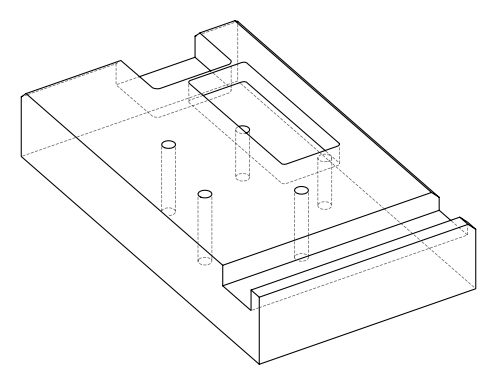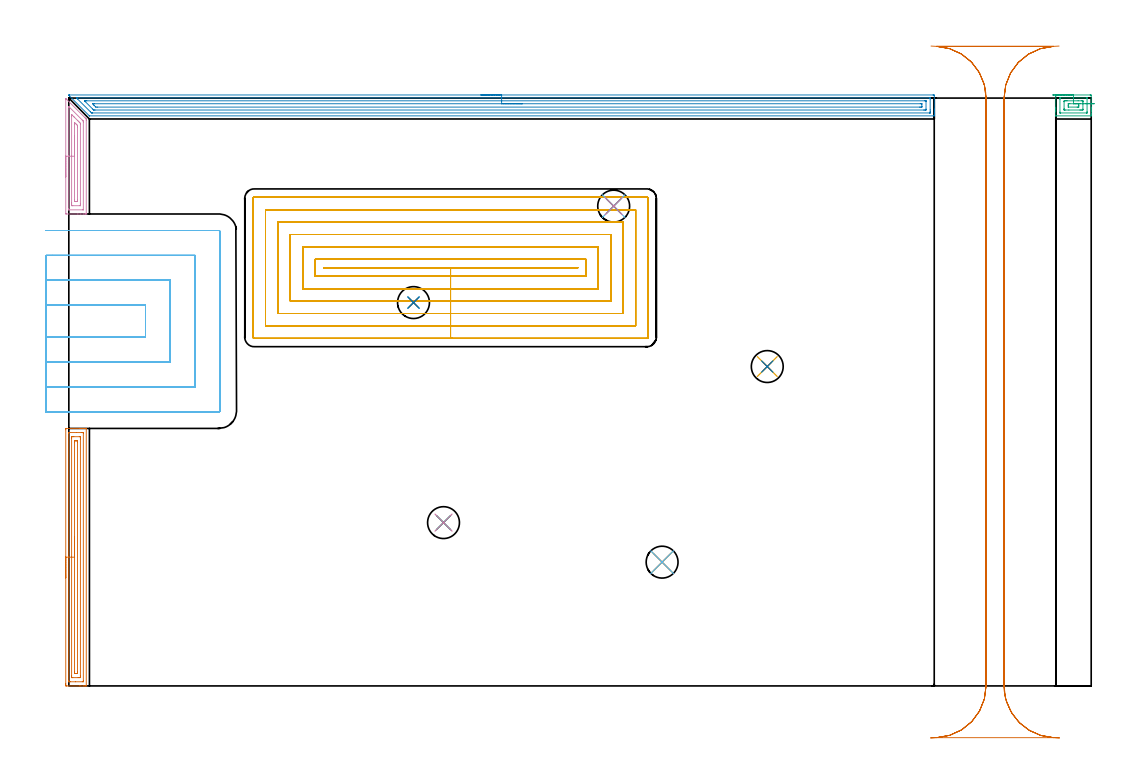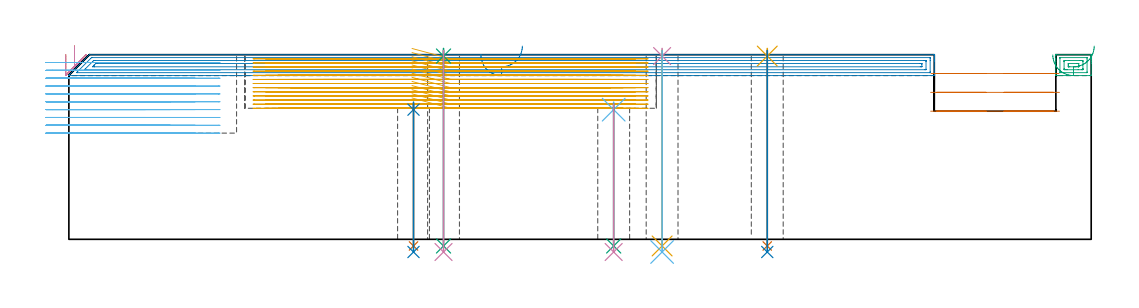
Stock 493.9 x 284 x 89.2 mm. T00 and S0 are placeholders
(PLAN: 22 operations, 14 tool changes, 121 min)
(1 AREA_MILL | FG_CHAMFER_SURFACE | UGT0205_001 | 4.19 min | 6381 mm3)
(2 AREA_MILL_1 | FG_CHAMFER_SURFACE_1 | UGT0205_001 | 13.45 min | 21625 mm3)
(3 AREA_MILL_2 | FG_CHAMFER_SURFACE_2 | UGT0205_001 | 0.77 min | 1174 mm3)
(4 AREA_MILL_3 | FG_CHAMFER_SURFACE_3 | UGT0205_001 | 1.85 min | 2702 mm3)
(5 MILL_RECTANGULAR_POCKET | POCKET_RECTANGULAR_STRAIGHT | NXT0201_009 | Follow Part, ap 2, ae 75% | 70.43 min | 391997 mm3)
(6 MILL_SLOT | SLOT_PARTIAL_RECTANGULAR | NXT0201_012 | Follow Part, ap 4, ae 75% | 21.4 min | 316290 mm3)
(7 MILL_RECTANGULAR_SLOT | SLOT_RECTANGULAR | UGT0201_020 | Follow Part, ap 12.5, ae 75% | 5.27 min | 454611 mm3)
(8 SPOT_DRILL | STEP1HOLE | NXT0321_9005460120000 | 0.04 min | 198 mm3)
(9 SPOT_DRILL_1 | STEP1HOLE_1 | NXT0321_9005460120000 | 0.03 min | 168 mm3)
(10 SPOT_DRILL_2 | STEP1HOLE_2 | NXT0321_9005460120000 | 0.03 min | 55 mm3)
(11 SPOT_DRILL_3 | STEP1HOLE_3 | NXT0321_9005460120000 | 0.03 min | 76 mm3)
(12 SPOT_DRILL_4 | STEP1HOLE_4 | NXT0321_9005460120000 | 0.04 min | 12 mm3)
(13 DRILL_THROUGH_HOLE_INTO_CENTER | STEP1HOLE | NXT0301_065 | 0.28 min | 4369 mm3)
(14 DRILL_TO_ENLARGE_THROUGH_HOLE | STEP1HOLE | UGT0301_284 | 0.29 min | 7416 mm3)
(15 DRILL_THROUGH_HOLE_INTO_CENTER_1 | STEP1HOLE_1 | NXT0301_065 | 0.38 min | 6148 mm3)
(16 DRILL_TO_ENLARGE_THROUGH_HOLE_1 | STEP1HOLE_1 | UGT0301_284 | 0.39 min | 10411 mm3)
(17 DRILL_THROUGH_HOLE_INTO_CENTER_2 | STEP1HOLE_2 | NXT0301_065 | 0.38 min | 6068 mm3)
(18 DRILL_TO_ENLARGE_THROUGH_HOLE_2 | STEP1HOLE_2 | UGT0301_284 | 0.39 min | 10384 mm3)
(19 DRILL_THROUGH_HOLE_INTO_CENTER_3 | STEP1HOLE_3 | NXT0301_065 | 0.38 min | 6252 mm3)
(20 DRILL_TO_ENLARGE_THROUGH_HOLE_3 | STEP1HOLE_3 | UGT0301_284 | 0.39 min | 10362 mm3)
(21 DRILL_THROUGH_HOLE_INTO_CENTER_4 | STEP1HOLE_4 | NXT0301_065 | 0.28 min | 4431 mm3)
(22 DRILL_TO_ENLARGE_THROUGH_HOLE_4 | STEP1HOLE_4 | UGT0301_284 | 0.29 min | 7282 mm3)
(TOOL UGT0205_001 | Chamfer Mill 20 x 3 x 45 deg. | D20 FL50 Z2)
(TOOL NXT0201_009 | ENDMILL 8mm [2P460-0800-NA 1630] | D8 FL26 Z6)
(TOOL NXT0201_012 | ENDMILL 16mm [2P460-1600-NA 1630] | D16 FL38 Z6)
(TOOL UGT0201_020 | End mill 50 mm | D50 FL50 Z4)
(TOOL NXT0321_9005460120000 | NC Spot Drill, 142deg, 12mm, Carbide, Uncoated | D12 PA142 FL30 Z2)
(TOOL NXT0301_065 | Carbide Drill 9.4mm [860.1-0940-075A1-MM 2214] | D9.4 PA140 FL98 Z2)
(TOOL UGT0301_284 | Twist Drill 15.4 mm | D15.4 PA118 FL120 Z2)
(OP 1 AREA_MILL)
G17 G21 G94 G90
T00 M6
G54
G17 G0 G90 X-1.5 Y52.2 S1061 M3
G43 Z99.2 H0
Z89.3
G94 G1 Y52.238 Z88.428 F250.
Y52.352 Z87.563
Y52.541 Z86.712
Y52.803 Z85.88
Y53.137 Z85.074
Y53.54 Z84.3
Y54.008 Z83.564
Y54.54 Z82.872
Y55.129 Z82.229
Y55.772 Z81.64
Y56.464 Z81.108
Y57.2 Z80.64
Y57.974 Z80.237
Y58.78 Z79.903
Y59.612 Z79.641
Y60.464 Z79.452
Y61.328 Z79.338
Y62.2 Z79.3
Y123.792
X-1.496 Y124.166 Z79.302
X-1.492 Y124.39 Z79.306
X-1.264 Y124.4 Z79.533
X5.222 Z86.017
X5.788 Z86.585
X6.109 Z86.905
X6.674 Z87.47
X6.995 Z87.79
X7.637 Z88.436
X8.024 Z88.824
X8.374 Y124.392 Z89.165
X8.397 Y124.39 Z89.188
X8.4 Y124.238 Z89.2
Y0.162
X8.397 Y0.01 Z89.188
X8.374 Y0.007 Z89.165
X8.024 Y0. Z88.823
X7.637 Z88.437
X6.995 Z87.79
X5.788 Z86.585
X5.222 Z86.017
X-0.981 Y0.001 Z79.816
X-1.214 Y0.003 Z79.583
X-1.492 Y0.008 Z79.306
X-1.494 Y0.091 Z79.303
X-1.499 Y0.608 Z79.301
X-1.5 Y1.13 Z79.3
Y62.2
X-0.086 Z80.714
Y121.997
X-0.084 Y122.227 Z80.716
X-0.082 Y122.337 Z80.718
X-0.079 Y122.384 Z80.721
X0.01 Y122.39 Z80.81
X0.402 Y122.398 Z81.202
X3.698 Y122.4 Z84.498
X6.109 Z86.909
X6.605 Y122.399 Z87.405
X6.851 Y122.394 Z87.651
X6.951 Y122.39 Z87.751
X6.979 Y122.38 Z87.779
X6.981 Y122.335 Z87.781
X6.984 Y122.229 Z87.784
X6.986 Y122.016 Z87.786
Y2.403
X6.984 Y2.173 Z87.784
X6.982 Y2.063 Z87.782
X6.979 Y2.016 Z87.779
X6.889 Y2.01 Z87.689
X6.498 Y2.002 Z87.298
X3.202 Y2. Z84.002
X0.791 Z81.591
X0.295 Y2.001 Z81.095
X0.049 Y2.006 Z80.849
X-0.051 Y2.01 Z80.749
X-0.079 Y2.02 Z80.721
X-0.082 Y2.065 Z80.718
X-0.084 Y2.171 Z80.716
X-0.086 Y2.384 Z80.714
Y62.2
X1.328 Z82.128
X1.329 Y119.68 Z82.129
X1.333 Y120.221 Z82.133
X1.335 Y120.387 Z82.135
X1.503 Y120.397 Z82.303
X1.677 Y120.399 Z82.477
X2.386 Y120.4 Z83.186
X5.045 Z85.845
X5.222 Z86.022
X5.4 Y120.398 Z86.2
X5.518 Y120.394 Z86.318
X5.557 Y120.39 Z86.357
X5.565 Y120.377 Z86.365
X5.567 Y120.338 Z86.367
X5.57 Y120.221 Z86.37
X5.571 Y119.87 Z86.371
X5.572 Y119.329 Z86.372
X5.571 Y4.721 Z86.371
X5.567 Y4.179 Z86.367
X5.564 Y4.013 Z86.364
X5.397 Y4.003 Z86.197
X5.222 Y4.001 Z86.022
X4.513 Y4. Z85.313
X1.855 Z82.655
X1.677 Z82.477
X1.5 Y4.002 Z82.3
X1.382 Y4.006 Z82.182
X1.343 Y4.01 Z82.143
X1.335 Y4.023 Z82.135
X1.332 Y4.062 Z82.132
X1.33 Y4.179 Z82.13
X1.329 Y4.53 Z82.129
X1.328 Y5.071 Z82.128
Y62.2
X2.743 Z83.543
Y117.544
X2.745 Y118.254 Z83.545
X2.747 Y118.357 Z83.547
X2.749 Y118.381 Z83.549
X2.761 Y118.39 Z83.561
X2.812 Y118.393 Z83.612
X3.025 Y118.397 Z83.825
X3.45 Y118.4 Z84.25
X3.486 Z84.286
X3.886 Y118.398 Z84.686
X4.086 Y118.395 Z84.886
X4.135 Y118.391 Z84.935
X4.151 Y118.387 Z84.951
X4.152 Y118.372 Z84.952
X4.155 Y118.306 Z84.955
X4.157 Y117.724 Z84.957
Y117.544
Y6.856
X4.155 Y6.146 Z84.955
X4.152 Y6.043 Z84.952
X4.151 Y6.019 Z84.951
X4.139 Y6.01 Z84.939
X4.088 Y6.007 Z84.888
X3.875 Y6.003 Z84.675
X3.45 Y6. Z84.25
X3.414 Z84.214
X3.014 Y6.002 Z83.814
X2.814 Y6.005 Z83.614
X2.765 Y6.009 Z83.565
X2.749 Y6.013 Z83.549
X2.748 Y6.028 Z83.548
X2.745 Y6.094 Z83.545
X2.743 Y6.676 Z83.543
Y6.856
Y62.2
Y63.072 Z83.581
Y63.936 Z83.695
Y64.788 Z83.883
Y65.62 Z84.146
Y66.426 Z84.48
Y67.2 Z84.882
Y67.936 Z85.351
Y68.628 Z85.882
Y69.271 Z86.472
Y69.86 Z87.115
Y70.392 Z87.807
Y70.86 Z88.543
Y71.263 Z89.316
Y71.597 Z90.122
Y71.859 Z90.954
Y72.048 Z91.806
Y72.162 Z92.671
Y72.2 Z93.543
G0 Z99.2
M5
M2
(OP 2 AREA_MILL_1)
G17 G21 G94 G90
T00 M6
G54
G17 G0 G90 X199.069 Y285.5 S1061 M3
G43 Z99.2 H0
Z89.1
G94 G1 X199.107 Z88.229 F250.
X199.221 Z87.364
X199.41 Z86.512
X199.672 Z85.68
X200.006 Z84.874
X200.409 Z84.1
X200.878 Z83.364
X201.409 Z82.672
X201.998 Z82.029
X202.642 Z81.44
X203.334 Z80.909
X204.069 Z80.44
X204.843 Z80.037
X205.649 Z79.703
X206.481 Z79.441
X207.333 Z79.252
X208.198 Z79.138
X209.069 Z79.1
X417.491
X417.794 Y285.497 Z79.102
X418.09 Y285.491 Z79.106
X418.1 Y285.191 Z79.406
Y278.667 Z85.927
Y278.1 Z86.497
Y277.775 Z86.821
Y277.208 Z87.388
Y276.884 Z87.711
Y276.235 Z88.364
Y275.831 Z88.769
X418.093 Y275.451 Z89.14
X418.09 Y275.403 Z89.188
X417.938 Y275.4 Z89.2
X9.905
X9.901 Y275.401 Z89.198
X9.896 Y275.403 Z89.196
X0.379 Y284.922 Z79.678
X0.162 Y285.141 Z79.459
X0.009 Y285.303 Z79.297
Y285.353 Z79.246
X0.012 Y285.468 Z79.131
X0.044 Y285.493 Z79.106
X0.091 Y285.497 Z79.103
X0.162 Y285.5 Z79.1
X209.069
Y284.086 Z80.514
X415.706 Y284.085 Z80.515
X415.776 Y284.084 Z80.516
X415.914 Y284.079 Z80.521
X416.09 Y284.066 Z80.534
X416.092 Y284.016 Z80.584
X416.098 Y283.624 Z80.976
X416.1 Y278.273 Z86.327
Y277.382 Z87.218
X416.096 Y276.884 Z87.716
X416.093 Y276.836 Z87.764
X416.091 Y276.827 Z87.773
X416.075 Y276.821 Z87.779
X415.985 Y276.818 Z87.782
X415.845 Y276.815 Z87.785
X11.321
X11.251 Y276.816 Z87.784
X11.112 Y276.821 Z87.779
X10.928 Y276.834 Z87.766
X10.874 Y276.884 Z87.716
X10.428 Y277.323 Z87.277
X4.179 Y283.571 Z81.029
X3.742 Y284.016 Z80.584
X3.688 Y284.073 Z80.527
X3.901 Y284.081 Z80.519
X4.04 Y284.084 Z80.516
X4.11 Y284.085 Z80.515
X4.179 Y284.086 Z80.514
X209.069
Y282.671 Z81.929
X413.482
X413.921 Y282.669 Z81.931
X414.066 Y282.667 Z81.933
X414.083 Y282.665 Z81.935
X414.09 Y282.626 Z81.974
X414.096 Y282.532 Z82.068
X414.099 Y282.412 Z82.188
Y278.667 Z85.933
X414.098 Y278.49 Z86.11
X414.09 Y278.309 Z86.291
X414.076 Y278.235 Z86.365
X414.03 Y278.233 Z86.367
X413.921 Y278.23 Z86.37
X413.467 Y278.229 Z86.371
X413.028 Y278.228 Z86.372
X12.652 Y278.229 Z86.371
X12.214 Y278.233 Z86.367
X12.068 Y278.235 Z86.365
X11.963 Y278.248 Z86.352
X11.878 Y278.329 Z86.271
X11.533 Y278.667 Z85.933
X7.966 Y282.233 Z82.367
X7.75 Y282.45 Z82.15
X7.606 Y282.604 Z81.996
X7.549 Y282.666 Z81.934
X7.575 Y282.667 Z81.933
X7.75 Y282.669 Z81.931
X8.204 Y282.671 Z81.929
X8.643 Y282.672 Z81.928
X209.069 Y282.671 Z81.929
Y281.257 Z83.343
X411.327
X412.058 Y281.25 Z83.35
X412.09 Y281.245 Z83.355
X412.094 Y281.2 Z83.4
X412.098 Y281.098 Z83.502
X412.1 Y280.022 Z84.578
X412.098 Y279.808 Z84.792
X412.094 Y279.701 Z84.899
X412.09 Y279.653 Z84.947
X412.044 Y279.649 Z84.951
X411.242 Y279.643 Z84.957
X411.158
X13.914
X13.106 Y279.648 Z84.952
X13.015 Y279.65 Z84.95
X12.214 Y280.435 Z84.165
X12.199 Y280.45 Z84.15
X11.412 Y281.25 Z83.35
X12.214 Y281.257 Z83.343
X12.298
X209.069
X209.941 Z83.381
X210.806 Z83.495
X211.658 Z83.683
X212.49 Z83.946
X213.296 Z84.28
X214.069 Z84.682
X214.805 Z85.151
X215.497 Z85.682
X216.14 Z86.272
X216.73 Z86.915
X217.261 Z87.607
X217.73 Z88.343
X218.132 Z89.117
X218.466 Z89.923
X218.729 Z90.755
X218.917 Z91.606
X219.031 Z92.471
X219.069 Z93.343
G0 Z99.2
M5
M2
(OP 3 AREA_MILL_2)
G17 G21 G94 G90
T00 M6
G54
G17 G0 G90 X475.35 Y285.5 S1061 M3
G43 Z99.2 H0
Z89.1
G94 G1 X475.388 Z88.228 F250.
X475.502 Z87.363
X475.691 Z86.512
X475.953 Z85.68
X476.287 Z84.874
X476.69 Z84.1
X477.158 Z83.364
X477.69 Z82.672
X478.279 Z82.029
X478.922 Z81.439
X479.614 Z80.908
X480.35 Z80.44
X481.124 Z80.037
X481.93 Z79.703
X482.762 Z79.441
X483.614 Z79.252
X484.478 Z79.138
X485.35 Z79.1
X493.348
X493.65 Y285.496 Z79.102
X493.89 Y285.491 Z79.105
X493.9 Y285.245 Z79.351
Y279.558 Z85.035
Y278.883 Z85.714
Y278.667 Z85.93
Y277.992 Z86.605
Y277.775 Z86.821
Y277.343 Z87.256
Y276.425 Z88.174
Y275.992 Z88.606
Y275.687 Z88.911
X493.893 Y275.433 Z89.159
X493.89 Y275.403 Z89.189
X493.792 Y275.4 Z89.2
X476.908
X476.805 Z89.191
X476.804
X476.802 Y275.435 Z89.157
X476.8 Y275.687 Z88.911
Y277.343 Z87.256
Y277.775 Z86.821
Y277.992 Z86.605
Y278.667 Z85.93
Y278.883 Z85.714
Y279.558 Z85.035
Y284.908 Z79.689
X476.803 Y285.248 Z79.349
X476.81 Y285.491 Z79.105
X477.053 Y285.499 Z79.099
X477.352 Y285.5 Z79.1
X485.35
Y284.086 Z80.514
X491.64 Y284.085 Z80.515
X491.779 Y284.082 Z80.518
X491.869 Y284.079 Z80.521
X491.891 Y284.072 Z80.528
X491.893 Y284.062 Z80.538
X491.896 Y284.016 Z80.584
X491.9 Y283.686 Z80.914
Y277.445 Z87.155
X491.896 Y276.884 Z87.716
X491.894 Y276.843 Z87.757
X491.891 Y276.828 Z87.772
X491.847 Y276.821 Z87.779
X491.709 Y276.816 Z87.784
X491.64 Y276.815 Z87.785
X479.06
X478.921 Y276.818 Z87.782
X478.831 Y276.821 Z87.779
X478.809 Y276.828 Z87.772
X478.807 Y276.838 Z87.762
X478.804 Y276.884 Z87.716
X478.8 Y277.214 Z87.386
Y283.455 Z81.145
X478.804 Y284.016 Z80.584
X478.806 Y284.057 Z80.543
X478.809 Y284.072 Z80.528
X478.853 Y284.079 Z80.521
X478.991 Y284.084 Z80.516
X479.06 Y284.085 Z80.515
X485.35 Y284.086 Z80.514
Y282.672 Z81.928
X487.579
X489.356
X489.793 Y282.67 Z81.93
X489.855 Y282.668 Z81.932
X489.884 Y282.665 Z81.935
X489.892 Y282.554 Z82.046
X489.899 Y282.34 Z82.26
X489.9 Y282.233 Z82.367
Y282.126 Z82.474
Y278.667 Z85.933
Y278.56 Z86.04
X489.897 Y278.453 Z86.147
X489.89 Y278.245 Z86.355
X489.793 Y278.235 Z86.365
X489.34 Y278.23 Z86.37
X488.905 Y278.229 Z86.371
X488.453 Y278.228 Z86.372
X483.121
X481.344 Y278.229 Z86.371
X480.907 Y278.23 Z86.37
X480.845 Y278.232 Z86.368
X480.816 Y278.235 Z86.365
X480.809 Y278.346 Z86.254
X480.802 Y278.56 Z86.04
X480.8 Y278.667 Z85.933
Y278.774 Z85.826
Y282.233 Z82.367
Y282.34 Z82.26
X480.803 Y282.447 Z82.153
X480.81 Y282.655 Z81.945
X480.907 Y282.665 Z81.935
X481.36 Y282.67 Z81.93
X481.795 Y282.671 Z81.929
X482.247 Y282.672 Z81.928
X485.35
Y281.257 Z83.343
X487.747 Y281.256 Z83.344
X487.836 Y281.254 Z83.346
X487.879 Y281.251 Z83.349
X487.89 Y281.249 Z83.351
X487.892 Y281.233 Z83.367
X487.9 Y280.567 Z84.033
Y280.45 Z84.15
X487.895 Y279.68 Z84.92
X487.891 Y279.654 Z84.946
X487.879 Y279.649 Z84.951
X487.831 Y279.647 Z84.953
X487.731 Y279.644 Z84.956
X487.53 Y279.643 Z84.957
X487.127
X482.953 Y279.644 Z84.956
X482.864 Y279.646 Z84.954
X482.821 Y279.649 Z84.951
X482.81 Y279.651 Z84.949
X482.809 Y279.667 Z84.933
X482.8 Y280.333 Z84.267
X482.801 Y280.45 Z84.15
X482.805 Y281.22 Z83.38
X482.809 Y281.246 Z83.354
X482.822 Y281.251 Z83.349
X482.869 Y281.253 Z83.347
X482.969 Y281.256 Z83.344
X483.17 Y281.257 Z83.343
X483.573
X485.35
X486.222 Z83.381
X487.086 Z83.494
X487.938 Z83.683
X488.77 Z83.946
X489.576 Z84.279
X490.35 Z84.682
X491.086 Z85.151
X491.778 Z85.682
X492.421 Z86.271
X493.01 Z86.915
X493.542 Z87.607
X494.01 Z88.343
X494.413 Z89.116
X494.747 Z89.922
X495.009 Z90.754
X495.198 Z91.606
X495.312 Z92.471
X495.35 Z93.343
G0 Z99.2
M5
M2
(OP 4 AREA_MILL_3)
G17 G21 G94 G90
T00 M6
G54
G17 G0 G90 X-1.5 Y245.9 S1061 M3
G43 Z99.2 H0
Z89.3
G94 G1 Y245.938 Z88.428 F250.
Y246.052 Z87.563
Y246.241 Z86.712
Y246.503 Z85.88
Y246.837 Z85.074
Y247.24 Z84.3
Y247.708 Z83.564
Y248.24 Z82.872
Y248.829 Z82.229
Y249.472 Z81.64
Y250.164 Z81.108
Y250.9 Z80.64
Y251.674 Z80.237
Y252.48 Z79.903
Y253.312 Z79.641
Y254.163 Z79.452
Y255.028 Z79.338
Y255.9 Z79.3
Y283.52
X-1.496 Y283.767 Z79.304
X-1.493 Y283.781 Z79.305
X-1.467 Y283.767 Z79.333
X-0.981 Y283.283 Z79.815
X7.881 Y274.42 Z88.679
X8.328 Y273.971 Z89.128
X8.4 Y273.895 Z89.183
Y273.335 Z89.2
Y228.182
X8.397 Y228.01 Z89.188
X8.37 Y228.007 Z89.162
X7.978 Y228. Z88.778
X7.716 Z88.516
X6.995 Z87.79
X5.748 Z86.545
X4.336 Z85.132
X-1.244 Z79.553
X-1.492 Y228.01 Z79.306
X-1.499 Y228.257 Z79.299
Y228.274
X-1.5 Y255.9 Z79.3
X-0.086 Z80.714
Y279.585
X-0.084 Y279.806 Z80.716
X-0.08 Y279.91 Z80.72
X-0.079 Y279.917 Z80.721
X-0.063 Y279.906 Z80.737
X-0.031 Y279.879 Z80.769
X0.042 Y279.808 Z80.842
X0.256 Y279.594 Z81.056
X6.514 Y273.336 Z87.314
X6.925 Y272.916 Z87.725
X6.978 Y272.861 Z87.778
X6.981 Y272.837 Z87.781
X6.984 Y272.782 Z87.784
X6.985 Y272.672 Z87.785
X6.986 Y272.451 Z87.786
X6.985 Y230.196 Z87.785
X6.984 Y230.085 Z87.784
X6.982 Y230.031 Z87.782
X6.98 Y230.012 Z87.78
X6.935 Y230.01 Z87.735
X6.521 Y230.001 Z87.321
X0.318 Y230. Z81.118
X0.053 Y230.005 Z80.853
X-0.067 Y230.01 Z80.733
X-0.079 Y230.015 Z80.721
X-0.082 Y230.035 Z80.718
X-0.084 Y230.087 Z80.716
X-0.086 Y230.194 Z80.714
Y230.408
Y255.9
X1.328 Z82.128
X1.329 Y275.124 Z82.129
X1.33 Y275.475 Z82.13
X1.334 Y276.018 Z82.134
X1.335 Y276.044 Z82.135
X1.374 Y276.018 Z82.174
X1.677 Y275.72 Z82.477
X2.277 Y275.124 Z83.077
X2.564 Y274.837 Z83.364
X4.336 Y273.065 Z85.136
X4.959 Y272.441 Z85.759
X5.223 Y272.174 Z86.023
X5.532 Y271.857 Z86.332
X5.565 Y271.816 Z86.365
X5.567 Y271.758 Z86.367
X5.57 Y271.665 Z86.37
X5.571 Y271.547 Z86.371
X5.572 Y271.195 Z86.372
X5.571 Y232.748 Z86.371
X5.569 Y232.205 Z86.369
X5.566 Y232.031 Z86.366
X5.565 Y232.016 Z86.365
X5.547 Y232.01 Z86.347
X5.494 Y232.004 Z86.294
X5.425 Y232.001 Z86.225
X1.881 Y232. Z82.681
X1.677 Y232.002 Z82.477
X1.474 Y232.006 Z82.274
X1.344 Y232.01 Z82.144
X1.335 Y232.089 Z82.135
X1.333 Y232.205 Z82.133
X1.33 Y232.556 Z82.13
X1.329 Y233.1 Z82.129
X1.328 Y233.452 Z82.128
Y255.9
X2.743 Z83.543
Y271.367
X2.749 Y272.179 Z83.549
X2.821 Y272.119 Z83.621
X3.45 Y271.501 Z84.25
X3.871 Y271.077 Z84.671
X4.082 Y270.862 Z84.882
X4.133 Y270.806 Z84.933
X4.151 Y270.781 Z84.951
X4.152 Y270.754 Z84.952
X4.155 Y270.653 Z84.955
X4.157 Y269.94 Z84.957
Y269.759
Y234.888
X4.155 Y234.176 Z84.955
X4.153 Y234.073 Z84.953
X4.151 Y234.018 Z84.951
X4.109 Y234.01 Z84.909
X3.89 Y234.006 Z84.69
X3.444 Y234. Z84.244
X3.008 Y234.006 Z83.808
X2.791 Y234.01 Z83.591
X2.749 Y234.016 Z83.549
X2.747 Y234.053 Z83.547
X2.745 Y234.115 Z83.545
X2.743 Y234.707 Z83.543
Y234.888
Y255.9
Y256.772 Z83.581
Y257.636 Z83.695
Y258.488 Z83.883
Y259.32 Z84.146
Y260.126 Z84.48
Y260.9 Z84.882
Y261.636 Z85.351
Y262.328 Z85.882
Y262.971 Z86.472
Y263.56 Z87.115
Y264.092 Z87.807
Y264.56 Z88.543
Y264.963 Z89.316
Y265.297 Z90.122
Y265.559 Z90.954
Y265.748 Z91.806
Y265.862 Z92.671
Y265.9 Z93.543
G0 Z99.2
M5
M2
(OP 5 MILL_RECTANGULAR_POCKET)
G17 G21 G94 G90
T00 M6
G54
G17 G0 G90 X165.768 Y201.9 S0 M3
G43 Z99.2 H1
Z92.2
G94 G1 X184.4 Z87.208 F250.
X245.8 F500.
Y202.1
X123.
Y201.9
X184.4
Y197.9
X249.8
Y206.1
X119.
Y197.9
X184.4
Y191.9
X255.8
Y212.1
X113.
Y191.9
X184.4
Y185.9
X261.8
Y218.1
X107.
Y185.9
X184.4
Y179.9
X267.8
Y224.1
X101.
Y179.9
X184.4
Y173.9
X273.8
Y230.1
X95.
Y173.9
X184.4
Y167.9
X279.3
G3 X279.8 Y168.4 R0.5
G1 Y235.6
G3 X279.3 Y236.1 R0.5
G1 X89.5
G3 X89. Y235.6 R0.5
G1 Y168.4
G3 X89.5 Y167.9 R0.5
G1 X184.4
X185.4
G0 X165.768 Y201.9 Z90.208
G1 X184.4 Z85.215 F250.
X245.8 F500.
Y202.1
X123.
Y201.9
X184.4
Y197.9
X249.8
Y206.1
X119.
Y197.9
X184.4
Y191.9
X255.8
Y212.1
X113.
Y191.9
X184.4
Y185.9
X261.8
Y218.1
X107.
Y185.9
X184.4
Y179.9
X267.8
Y224.1
X101.
Y179.9
X184.4
Y173.9
X273.8
Y230.1
X95.
Y173.9
X184.4
Y167.9
X279.3
G3 X279.8 Y168.4 R0.5
G1 Y235.6
G3 X279.3 Y236.1 R0.5
G1 X89.5
G3 X89. Y235.6 R0.5
G1 Y168.4
G3 X89.5 Y167.9 R0.5
G1 X184.4
X185.4
G0 X165.768 Y201.9 Z88.215
G1 X184.4 Z83.223 F250.
X245.8 F500.
Y202.1
X123.
Y201.9
X184.4
Y197.9
X249.8
Y206.1
X119.
Y197.9
X184.4
Y191.9
X255.8
Y212.1
X113.
Y191.9
X184.4
Y185.9
X261.8
Y218.1
X107.
Y185.9
X184.4
Y179.9
X267.8
Y224.1
X101.
Y179.9
X184.4
Y173.9
X273.8
Y230.1
X95.
Y173.9
X184.4
Y167.9
X279.3
G3 X279.8 Y168.4 R0.5
G1 Y235.6
G3 X279.3 Y236.1 R0.5
G1 X89.5
G3 X89. Y235.6 R0.5
G1 Y168.4
G3 X89.5 Y167.9 R0.5
G1 X184.4
X185.4
G0 X165.768 Y201.9 Z86.223
G1 X184.4 Z81.231 F250.
X245.8 F500.
Y202.1
X123.
Y201.9
X184.4
Y197.9
X249.8
Y206.1
X119.
Y197.9
X184.4
Y191.9
X255.8
Y212.1
X113.
Y191.9
X184.4
Y185.9
X261.8
Y218.1
X107.
Y185.9
X184.4
Y179.9
X267.8
Y224.1
X101.
Y179.9
X184.4
Y173.9
X273.8
Y230.1
X95.
Y173.9
X184.4
Y167.9
X279.3
G3 X279.8 Y168.4 R0.5
G1 Y235.6
G3 X279.3 Y236.1 R0.5
G1 X89.5
G3 X89. Y235.6 R0.5
G1 Y168.4
G3 X89.5 Y167.9 R0.5
G1 X184.4
X185.4
G0 X165.768 Y201.9 Z84.231
G1 X184.4 Z79.238 F250.
X245.8 F500.
Y202.1
X123.
Y201.9
X184.4
Y197.9
X249.8
Y206.1
X119.
Y197.9
X184.4
Y191.9
X255.8
Y212.1
X113.
Y191.9
X184.4
Y185.9
X261.8
Y218.1
X107.
Y185.9
X184.4
Y179.9
X267.8
Y224.1
X101.
Y179.9
X184.4
Y173.9
X273.8
Y230.1
X95.
Y173.9
X184.4
Y167.9
X279.3
G3 X279.8 Y168.4 R0.5
G1 Y235.6
G3 X279.3 Y236.1 R0.5
G1 X89.5
G3 X89. Y235.6 R0.5
G1 Y168.4
G3 X89.5 Y167.9 R0.5
G1 X184.4
X185.4
G0 X165.768 Y201.9 Z82.238
G1 X184.4 Z77.246 F250.
X245.8 F500.
Y202.1
X123.
Y201.9
X184.4
Y197.9
X249.8
Y206.1
X119.
Y197.9
X184.4
Y191.9
X255.8
Y212.1
X113.
Y191.9
X184.4
Y185.9
X261.8
Y218.1
X107.
Y185.9
X184.4
Y179.9
X267.8
Y224.1
X101.
Y179.9
X184.4
Y173.9
X273.8
Y230.1
X95.
Y173.9
X184.4
Y167.9
X279.3
G3 X279.8 Y168.4 R0.5
G1 Y235.6
G3 X279.3 Y236.1 R0.5
G1 X89.5
G3 X89. Y235.6 R0.5
G1 Y168.4
G3 X89.5 Y167.9 R0.5
G1 X184.4
X185.4
G0 X165.768 Y201.9 Z80.246
G1 X184.4 Z75.254 F250.
X245.8 F500.
Y202.1
X123.
Y201.9
X184.4
Y197.9
X249.8
Y206.1
X119.
Y197.9
X184.4
Y191.9
X255.8
Y212.1
X113.
Y191.9
X184.4
Y185.9
X261.8
Y218.1
X107.
Y185.9
X184.4
Y179.9
X267.8
Y224.1
X101.
Y179.9
X184.4
Y173.9
X273.8
Y230.1
X95.
Y173.9
X184.4
Y167.9
X279.3
G3 X279.8 Y168.4 R0.5
G1 Y235.6
G3 X279.3 Y236.1 R0.5
G1 X89.5
G3 X89. Y235.6 R0.5
G1 Y168.4
G3 X89.5 Y167.9 R0.5
G1 X184.4
X185.4
G0 X165.768 Y201.9 Z78.254
G1 X184.4 Z73.261 F250.
X245.8 F500.
Y202.1
X123.
Y201.9
X184.4
Y197.9
X249.8
Y206.1
X119.
Y197.9
X184.4
Y191.9
X255.8
Y212.1
X113.
Y191.9
X184.4
Y185.9
X261.8
Y218.1
X107.
Y185.9
X184.4
Y179.9
X267.8
Y224.1
X101.
Y179.9
X184.4
Y173.9
X273.8
Y230.1
X95.
Y173.9
X184.4
Y167.9
X279.3
G3 X279.8 Y168.4 R0.5
G1 Y235.6
G3 X279.3 Y236.1 R0.5
G1 X89.5
G3 X89. Y235.6 R0.5
G1 Y168.4
G3 X89.5 Y167.9 R0.5
G1 X184.4
X185.4
G0 X165.768 Y201.9 Z76.261
G1 X184.4 Z71.269 F250.
X245.8 F500.
Y202.1
X123.
Y201.9
X184.4
Y197.9
X249.8
Y206.1
X119.
Y197.9
X184.4
Y191.9
X255.8
Y212.1
X113.
Y191.9
X184.4
Y185.9
X261.8
Y218.1
X107.
Y185.9
X184.4
Y179.9
X267.8
Y224.1
X101.
Y179.9
X184.4
Y173.9
X273.8
Y230.1
X95.
Y173.9
X184.4
Y167.9
X279.3
G3 X279.8 Y168.4 R0.5
G1 Y235.6
G3 X279.3 Y236.1 R0.5
G1 X89.5
G3 X89. Y235.6 R0.5
G1 Y168.4
G3 X89.5 Y167.9 R0.5
G1 X184.4
X185.4
G0 X165.768 Y201.9 Z74.269
G1 X184.4 Z69.277 F250.
X245.8 F500.
Y202.1
X123.
Y201.9
X184.4
Y197.9
X249.8
Y206.1
X119.
Y197.9
X184.4
Y191.9
X255.8
Y212.1
X113.
Y191.9
X184.4
Y185.9
X261.8
Y218.1
X107.
Y185.9
X184.4
Y179.9
X267.8
Y224.1
X101.
Y179.9
X184.4
Y173.9
X273.8
Y230.1
X95.
Y173.9
X184.4
Y167.9
X279.3
G3 X279.8 Y168.4 R0.5
G1 Y235.6
G3 X279.3 Y236.1 R0.5
G1 X89.5
G3 X89. Y235.6 R0.5
G1 Y168.4
G3 X89.5 Y167.9 R0.5
G1 X184.4
X185.4
G0 X165.768 Y201.9 Z72.277
G1 X184.4 Z67.285 F250.
X245.8 F500.
Y202.1
X123.
Y201.9
X184.4
Y197.9
X249.8
Y206.1
X119.
Y197.9
X184.4
Y191.9
X255.8
Y212.1
X113.
Y191.9
X184.4
Y185.9
X261.8
Y218.1
X107.
Y185.9
X184.4
Y179.9
X267.8
Y224.1
X101.
Y179.9
X184.4
Y173.9
X273.8
Y230.1
X95.
Y173.9
X184.4
Y167.9
X279.3
G3 X279.8 Y168.4 R0.5
G1 Y235.6
G3 X279.3 Y236.1 R0.5
G1 X89.5
G3 X89. Y235.6 R0.5
G1 Y168.4
G3 X89.5 Y167.9 R0.5
G1 X184.4
X185.4
G0 X165.768 Y201.9 Z70.285
G1 X184.4 Z65.292 F250.
X245.8 F500.
Y202.1
X123.
Y201.9
X184.4
Y197.9
X249.8
Y206.1
X119.
Y197.9
X184.4
Y191.9
X255.8
Y212.1
X113.
Y191.9
X184.4
Y185.9
X261.8
Y218.1
X107.
Y185.9
X184.4
Y179.9
X267.8
Y224.1
X101.
Y179.9
X184.4
Y173.9
X273.8
Y230.1
X95.
Y173.9
X184.4
Y167.9
X279.3
G3 X279.8 Y168.4 R0.5
G1 Y235.6
G3 X279.3 Y236.1 R0.5
G1 X89.5
G3 X89. Y235.6 R0.5
G1 Y168.4
G3 X89.5 Y167.9 R0.5
G1 X184.4
X185.4
G0 X165.768 Y201.9 Z68.292
G1 X184.4 Z63.3 F250.
X245.8 F500.
Y202.1
X123.
Y201.9
X184.4
Y197.9
X249.8
Y206.1
X119.
Y197.9
X184.4
Y191.9
X255.8
Y212.1
X113.
Y191.9
X184.4
Y185.9
X261.8
Y218.1
X107.
Y185.9
X184.4
Y179.9
X267.8
Y224.1
X101.
Y179.9
X184.4
Y173.9
X273.8
Y230.1
X95.
Y173.9
X184.4
Y167.9
X279.3
G3 X279.8 Y168.4 R0.5
G1 Y235.6
G3 X279.3 Y236.1 R0.5
G1 X89.5
G3 X89. Y235.6 R0.5
G1 Y168.4
G3 X89.5 Y167.9 R0.5
G1 X184.4
X185.4
G0 Z99.2
M5
M2
(OP 6 MILL_SLOT)
G17 G21 G94 G90
T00 M6
G54
G17 G0 G90 X-11. Y168.4 S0 M3
G43 Z99.2 H1
Z85.41
G94 G1 X-8. F250.
X37. F500.
Y184.
X-8.
X-11. F250.
Y156.4
X-8.
X49. F500.
Y196.
X-8.
X-11. F250.
Y144.4
X-8.
X61. F500.
Y208.
X-8.
X-11. F250.
Y132.4
X-8.
X72.4 F500.
G3 X73. Y133. R0.6
G1 Y219.4
G3 X72.4 Y220. R0.6
G1 X-8.
X-11. F250.
G0 Y168.4 Z81.62
G1 X-8.
X37. F500.
Y184.
X-8.
X-11. F250.
Y156.4
X-8.
X49. F500.
Y196.
X-8.
X-11. F250.
Y144.4
X-8.
X61. F500.
Y208.
X-8.
X-11. F250.
Y132.4
X-8.
X72.4 F500.
G3 X73. Y133. R0.6
G1 Y219.4
G3 X72.4 Y220. R0.6
G1 X-8.
X-11. F250.
G0 Y168.4 Z77.83
G1 X-8.
X37. F500.
Y184.
X-8.
X-11. F250.
Y156.4
X-8.
X49. F500.
Y196.
X-8.
X-11. F250.
Y144.4
X-8.
X61. F500.
Y208.
X-8.
X-11. F250.
Y132.4
X-8.
X72.4 F500.
G3 X73. Y133. R0.6
G1 Y219.4
G3 X72.4 Y220. R0.6
G1 X-8.
X-11. F250.
G0 Y168.4 Z74.04
G1 X-8.
X37. F500.
Y184.
X-8.
X-11. F250.
Y156.4
X-8.
X49. F500.
Y196.
X-8.
X-11. F250.
Y144.4
X-8.
X61. F500.
Y208.
X-8.
X-11. F250.
Y132.4
X-8.
X72.4 F500.
G3 X73. Y133. R0.6
G1 Y219.4
G3 X72.4 Y220. R0.6
G1 X-8.
X-11. F250.
G0 Y168.4 Z70.25
G1 X-8.
X37. F500.
Y184.
X-8.
X-11. F250.
Y156.4
X-8.
X49. F500.
Y196.
X-8.
X-11. F250.
Y144.4
X-8.
X61. F500.
Y208.
X-8.
X-11. F250.
Y132.4
X-8.
X72.4 F500.
G3 X73. Y133. R0.6
G1 Y219.4
G3 X72.4 Y220. R0.6
G1 X-8.
X-11. F250.
G0 Y168.4 Z66.46
G1 X-8.
X37. F500.
Y184.
X-8.
X-11. F250.
Y156.4
X-8.
X49. F500.
Y196.
X-8.
X-11. F250.
Y144.4
X-8.
X61. F500.
Y208.
X-8.
X-11. F250.
Y132.4
X-8.
X72.4 F500.
G3 X73. Y133. R0.6
G1 Y219.4
G3 X72.4 Y220. R0.6
G1 X-8.
X-11. F250.
G0 Y168.4 Z62.67
G1 X-8.
X37. F500.
Y184.
X-8.
X-11. F250.
Y156.4
X-8.
X49. F500.
Y196.
X-8.
X-11. F250.
Y144.4
X-8.
X61. F500.
Y208.
X-8.
X-11. F250.
Y132.4
X-8.
X72.4 F500.
G3 X73. Y133. R0.6
G1 Y219.4
G3 X72.4 Y220. R0.6
G1 X-8.
X-11. F250.
G0 Y168.4 Z58.88
G1 X-8.
X37. F500.
Y184.
X-8.
X-11. F250.
Y156.4
X-8.
X49. F500.
Y196.
X-8.
X-11. F250.
Y144.4
X-8.
X61. F500.
Y208.
X-8.
X-11. F250.
Y132.4
X-8.
X72.4 F500.
G3 X73. Y133. R0.6
G1 Y219.4
G3 X72.4 Y220. R0.6
G1 X-8.
X-11. F250.
G0 Y168.4 Z55.09
G1 X-8.
X37. F500.
Y184.
X-8.
X-11. F250.
Y156.4
X-8.
X49. F500.
Y196.
X-8.
X-11. F250.
Y144.4
X-8.
X61. F500.
Y208.
X-8.
X-11. F250.
Y132.4
X-8.
X72.4 F500.
G3 X73. Y133. R0.6
G1 Y219.4
G3 X72.4 Y220. R0.6
G1 X-8.
X-11. F250.
G0 Y168.4 Z51.3
G1 X-8.
X37. F500.
Y184.
X-8.
X-11. F250.
Y156.4
X-8.
X49. F500.
Y196.
X-8.
X-11. F250.
Y144.4
X-8.
X61. F500.
Y208.
X-8.
X-11. F250.
Y132.4
X-8.
X72.4 F500.
G3 X73. Y133. R0.6
G1 Y219.4
G3 X72.4 Y220. R0.6
G1 X-8.
X-11. F250.
G0 Z99.2
M5
M2
(OP 7 MILL_RECTANGULAR_SLOT)
G17 G21 G94 G90
T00 M6
G54
G17 G0 G90 X416.504 Y309.129 S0 M3
G43 Z99.2 H0
Z80.1
G94 G1 X419.5 Y308.961 F250.
G2 X441.872 Y291.74 R25. F500.
X443.1 Y284. R25. F387.
G1 Y21.87
Y0. F500.
G2 X419.324 Y-24.97 R25.
G1 Y-25.
X475.576
Y-24.97
G2 X451.8 Y0. R25.
G1 Y284.
G2 X475.392 Y308.96 R25.
G1 X478.387 Y309.129 F250.
G0 Z99.2
X478.572 Y-25.117
Z71.
G1 X475.576 Y-24.97
G2 X453.083 Y-7.907 R25. F500.
X451.8 Y0. R25. F382.
G1 Y261.955
Y284. F500.
G2 X475.576 Y308.97 R25.
G1 Y309.
X419.324
Y308.97
G2 X443.1 Y284. R25.
G1 Y0.
G2 X419.324 Y-24.97 R25.
G1 X416.328 Y-25.117 F250.
G0 X478.572 Z61.9
G1 X475.576 Y-24.97
G2 X453.083 Y-7.907 R25. F500.
X451.8 Y0. R25. F382.
G1 Y261.955
Y284. F500.
G2 X475.576 Y308.97 R25.
G1 Y309.
X419.324
Y308.97
G2 X443.1 Y284. R25.
G1 Y0.
G2 X419.324 Y-24.97 R25.
G1 X416.328 Y-25.117 F250.
G0 Z99.2
M5
M2
(OP 8 SPOT_DRILL)
G17 G21 G94 G90
T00 M6
G54
G17 G0 G90 X166.5 Y185.2 S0 M3
G43 Z99.2 H0
G94 G81 G98 Z62.637 F250. R66.3
G80
M5
M2
(OP 9 SPOT_DRILL_1)
G17 G21 G94 G90
T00 M6
G54
G17 G0 G90 X181. Y78.9 S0 M3
G43 Z99.2 H0
G94 G81 G98 Z88.537 F250. R92.2
G80
M5
M2
(OP 10 SPOT_DRILL_2)
G17 G21 G94 G90
T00 M6
G54
G17 G0 G90 X286.6 Y59.8 S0 M3
G43 Z99.2 H0
G94 G81 G98 Z88.537 F250. R92.2
G80
M5
M2
(OP 11 SPOT_DRILL_3)
G17 G21 G94 G90
T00 M6
G54
G17 G0 G90 X337.4 Y154.3 S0 M3
G43 Z99.2 H0
G94 G81 G98 Z88.537 F250. R92.2
G80
M5
M2
(OP 12 SPOT_DRILL_4)
G17 G21 G94 G90
T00 M6
G54
G17 G0 G90 X263.2 Y231.8 S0 M3
G43 Z99.2 H0
G94 G81 G98 Z62.637 F250. R66.3
G80
M5
M2
(OP 13 DRILL_THROUGH_HOLE_INTO_CENTER)
G17 G21 G94 G90
T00 M6
G54
G17 G0 G90 X166.5 Y185.2 S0 M3
G43 Z99.2 H1
G94 G73 G98 Z-3.211 F250. Q8.314 R65.3
G80
M5
M2
(OP 14 DRILL_TO_ENLARGE_THROUGH_HOLE)
G17 G21 G94 G90
T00 M6
G54
G17 G0 G90 X166.5 Y185.2 S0 M3
G43 Z99.2 H0
G94 G73 G98 Z-6.127 F250. Q13.885 R65.3
G80
M5
M2
(OP 15 DRILL_THROUGH_HOLE_INTO_CENTER_1)
G17 G21 G94 G90
T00 M6
G54
G17 G0 G90 X181. Y78.9 S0 M3
G43 Z99.2 H1
G94 G73 G98 Z-3.211 F250. Q9.241 R91.2
G80
M5
M2
(OP 16 DRILL_TO_ENLARGE_THROUGH_HOLE_1)
G17 G21 G94 G90
T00 M6
G54
G17 G0 G90 X181. Y78.9 S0 M3
G43 Z99.2 H0
G94 G73 G98 Z-6.127 F250. Q13.618 R91.2
G80
M5
M2
(OP 17 DRILL_THROUGH_HOLE_INTO_CENTER_2)
G17 G21 G94 G90
T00 M6
G54
G17 G0 G90 X286.6 Y59.8 S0 M3
G43 Z99.2 H1
G94 G73 G98 Z-3.211 F250. Q9.241 R91.2
G80
M5
M2
(OP 18 DRILL_TO_ENLARGE_THROUGH_HOLE_2)
G17 G21 G94 G90
T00 M6
G54
G17 G0 G90 X286.6 Y59.8 S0 M3
G43 Z99.2 H0
G94 G73 G98 Z-6.127 F250. Q13.618 R91.2
G80
M5
M2
(OP 19 DRILL_THROUGH_HOLE_INTO_CENTER_3)
G17 G21 G94 G90
T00 M6
G54
G17 G0 G90 X337.4 Y154.3 S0 M3
G43 Z99.2 H1
G94 G73 G98 Z-3.211 F250. Q9.241 R91.2
G80
M5
M2
(OP 20 DRILL_TO_ENLARGE_THROUGH_HOLE_3)
G17 G21 G94 G90
T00 M6
G54
G17 G0 G90 X337.4 Y154.3 S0 M3
G43 Z99.2 H0
G94 G73 G98 Z-6.127 F250. Q13.618 R91.2
G80
M5
M2
(OP 21 DRILL_THROUGH_HOLE_INTO_CENTER_4)
G17 G21 G94 G90
T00 M6
G54
G17 G0 G90 X263.2 Y231.8 S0 M3
G43 Z99.2 H1
G94 G73 G98 Z-3.211 F250. Q8.314 R65.3
G80
M5
M2
(OP 22 DRILL_TO_ENLARGE_THROUGH_HOLE_4)
G17 G21 G94 G90
T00 M6
G54
G17 G0 G90 X263.2 Y231.8 S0 M3
G43 Z99.2 H0
G94 G73 G98 Z-6.127 F250. Q13.885 R65.3
G80
M5
M2
